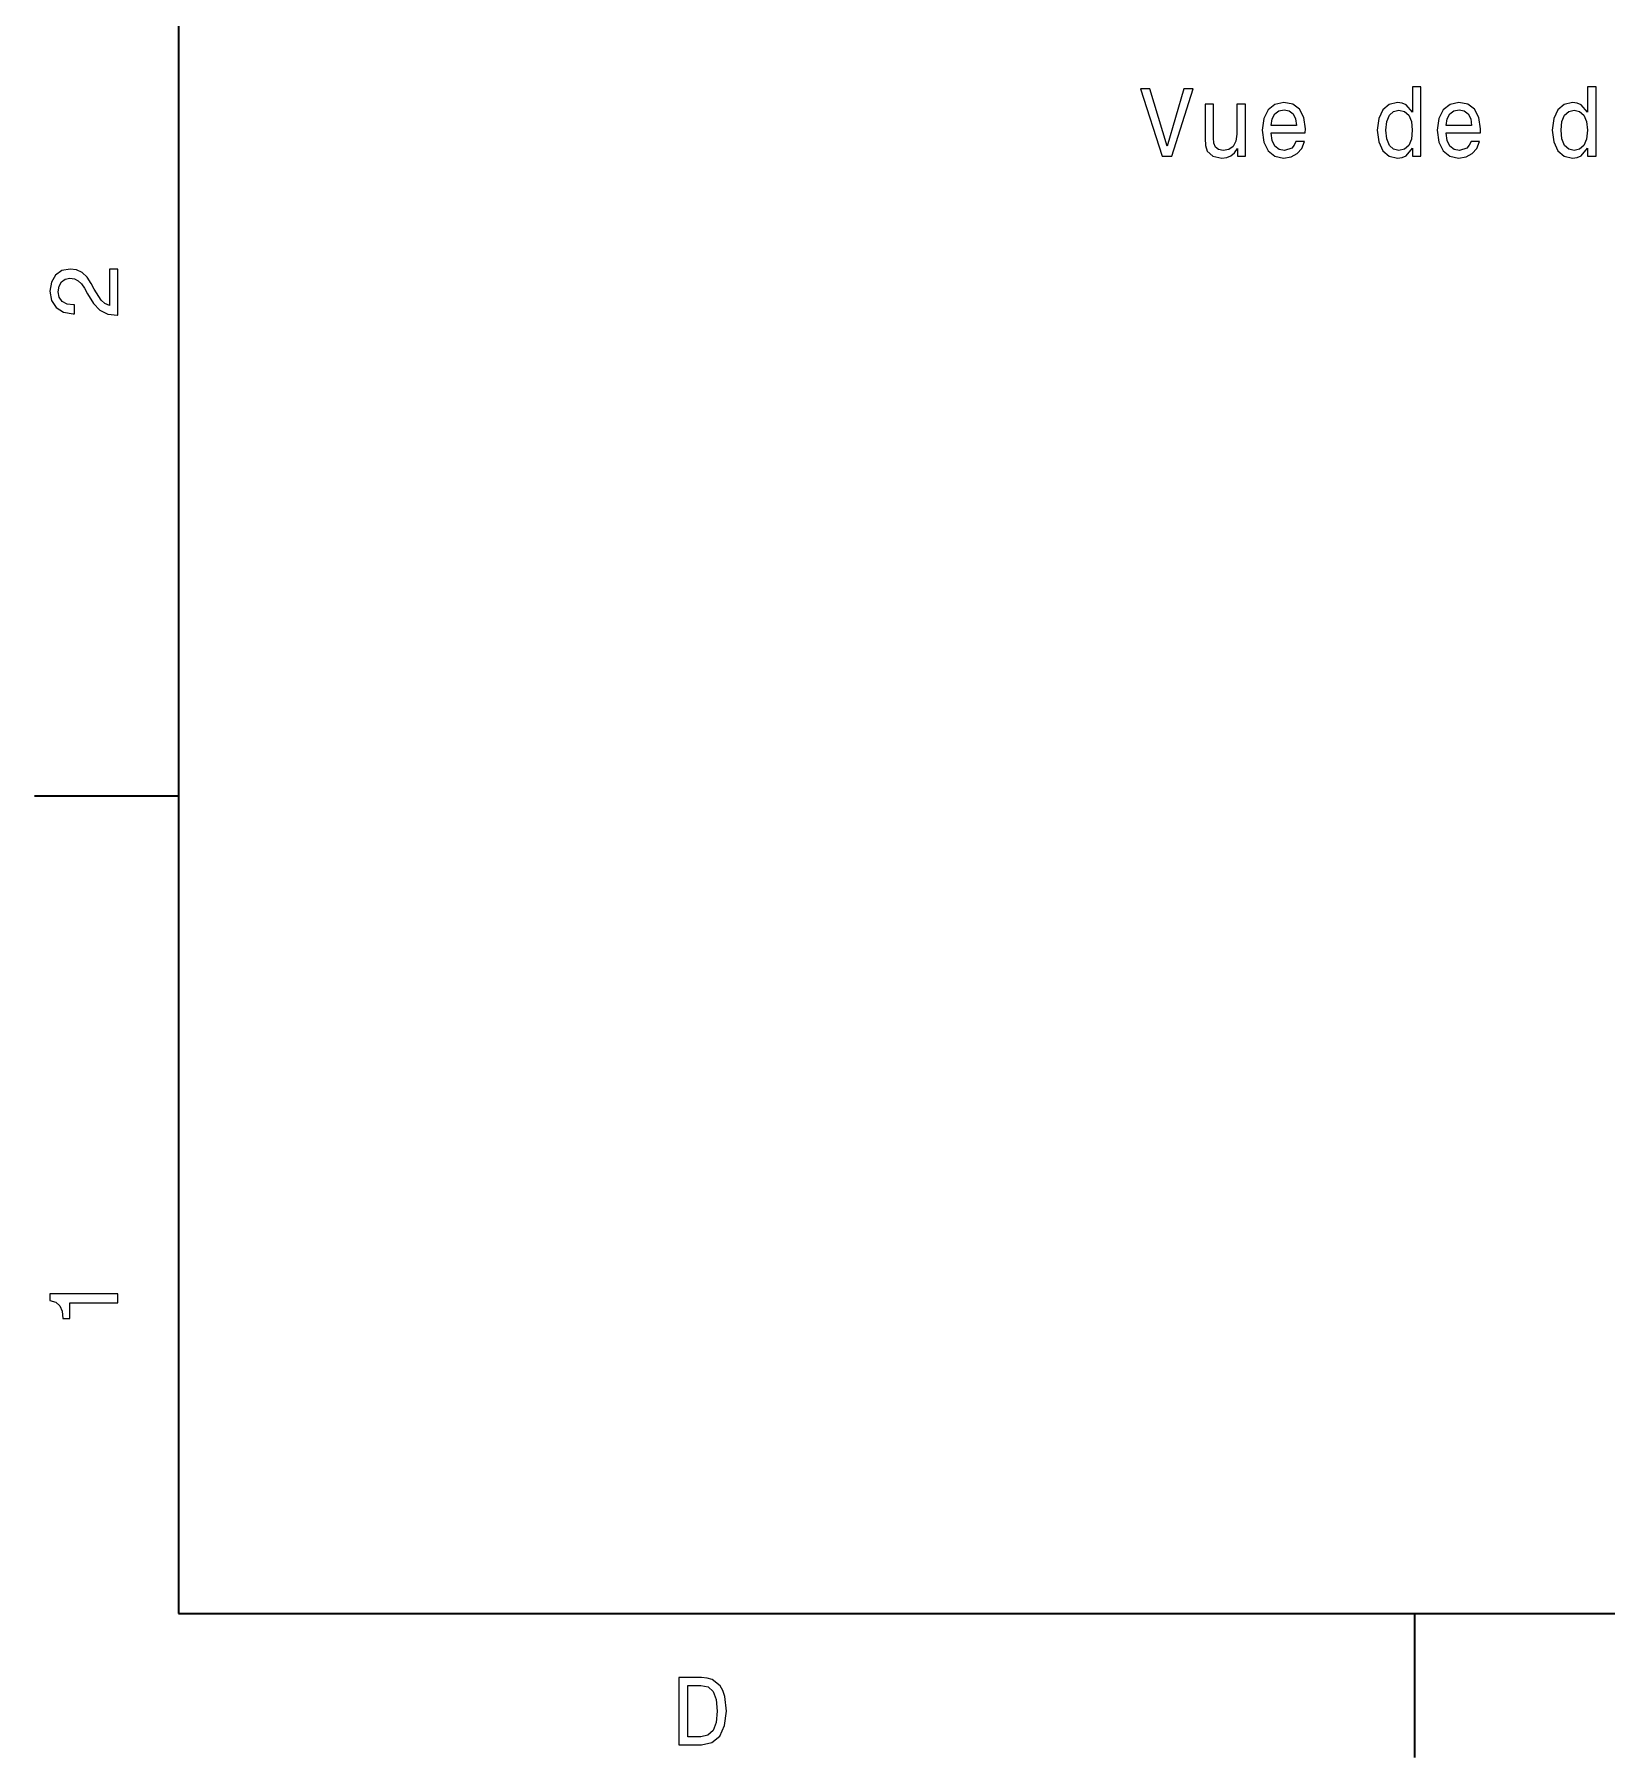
# Model space of a CAD drawing. Extents: x 0 to 297, y 0 to 210.
# Drawn here: x 2.5 to 84.3, y 2.5 to 92.1 of the extents above; entities that cross this region are included whole.
import ezdxf

# ---------------------------------------------------------------- set-up
doc = ezdxf.new("R2010")
doc.units = 0

msp = doc.modelspace()

# ---------------------------------------------------------------- linework, layer by layer
at = {"color": 7, "lineweight": 35}
for p, q in [((10, 200), (10, 10)), ((10, 10), (287, 10))]:
    msp.add_line(p, q, dxfattribs=at)
at = {"color": 7, "lineweight": 35, "ltscale": 0.1875}
for p, q in [((10, 52.5), (2.5, 52.5)), ((74.300003, 10), (74.300003, 2.5))]:
    msp.add_line(p, q, dxfattribs=at)
at = {"color": 7, "lineweight": 13}
for points in [[(62.298023, 89.291725), (61.420502, 86.31118), (60.517761, 89.291725), (60.038654, 89.291725), (61.168339, 85.786682), (61.672661, 85.786682), (62.77713, 89.291725)], [(74.184906, 86.205269), (74.184906, 85.786682), (74.628716, 85.786682), (74.628716, 89.407722), (74.189957, 89.407722), (74.189957, 88.081352), (73.852058, 88.464638), (73.645287, 88.555412), (73.408249, 88.590714), (72.979576, 88.489853), (72.646729, 88.207428), (72.429871, 87.75354), (72.354218, 87.143311), (72.429871, 86.533081), (72.646729, 86.074142), (72.979576, 85.786682), (73.408249, 85.690865), (73.645287, 85.726166), (73.857101, 85.81694)], [(83.292984, 86.205269), (83.292984, 85.786682), (83.736786, 85.786682), (83.736786, 89.407722), (83.298019, 89.407722), (83.298019, 88.081352), (82.960129, 88.464638), (82.753357, 88.555412), (82.516327, 88.590714), (82.087646, 88.489853), (81.754791, 88.207428), (81.537933, 87.75354), (81.462288, 87.143311), (81.537933, 86.533081), (81.754791, 86.074142), (82.087646, 85.786682), (82.516327, 85.690865), (82.753357, 85.726166), (82.965172, 85.81694)], [(65.500473, 88.494896), (65.056671, 88.494896), (65.056671, 86.931496), (65.006233, 86.568382), (64.859985, 86.306137), (64.633034, 86.144753), (64.335487, 86.094322), (64.098457, 86.134666), (63.947159, 86.255699), (63.861423, 86.462471), (63.841251, 86.754982), (63.841251, 88.494896), (63.397446, 88.494896), (63.397446, 86.714638), (63.412575, 86.356567), (63.508396, 86.059013), (63.800903, 85.786682), (64.269928, 85.690865), (64.522087, 85.726166), (64.738945, 85.81694), (64.925545, 85.973282), (65.076843, 86.200226), (65.076843, 85.786682), (65.500473, 85.786682)], [(66.836929, 87.012184), (68.612144, 87.012184), (68.617188, 87.218956), (68.536491, 87.798927), (68.31459, 88.232651), (67.961563, 88.494896), (67.492546, 88.590714), (67.033615, 88.489853), (66.680588, 88.207428), (66.453644, 87.748497), (66.372948, 87.143311), (66.448601, 86.522995), (66.675545, 86.069099), (67.023529, 85.786682), (67.477417, 85.690865), (67.870789, 85.756424), (68.193558, 85.927895), (68.430588, 86.200226), (68.566757, 86.563339), (68.127991, 86.563339), (68.037216, 86.36161), (67.90609, 86.210312), (67.53289, 86.089279), (67.24543, 86.144753), (67.028572, 86.321266), (66.88736, 86.608727), (66.836929, 86.997055)], [(66.836929, 87.385384), (66.892403, 87.733368), (67.028572, 87.99057), (67.235344, 88.146912), (67.507675, 88.202385), (67.774963, 88.146912), (67.981743, 87.99057), (68.107819, 87.733368), (68.153214, 87.385384)], [(73.483902, 88.192299), (73.776405, 88.121696), (73.998306, 87.925011), (74.129433, 87.597198), (74.179871, 87.143311), (74.129433, 86.68438), (73.998306, 86.356567), (73.776405, 86.154839), (73.483902, 86.089279), (73.206528, 86.154839), (72.994705, 86.356567), (72.8535, 86.689423), (72.808105, 87.143311), (72.8535, 87.592155), (72.994705, 87.919968), (73.206528, 88.121696)], [(75.944992, 87.012184), (77.720215, 87.012184), (77.725258, 87.218956), (77.644562, 87.798927), (77.422661, 88.232651), (77.069633, 88.494896), (76.600616, 88.590714), (76.141678, 88.489853), (75.788658, 88.207428), (75.561714, 87.748497), (75.481018, 87.143311), (75.556671, 86.522995), (75.783615, 86.069099), (76.131592, 85.786682), (76.585487, 85.690865), (76.978859, 85.756424), (77.30162, 85.927895), (77.538658, 86.200226), (77.67482, 86.563339), (77.236061, 86.563339), (77.145287, 86.36161), (77.01416, 86.210312), (76.640961, 86.089279), (76.3535, 86.144753), (76.136642, 86.321266), (75.99543, 86.608727), (75.944992, 86.997055)], [(75.944992, 87.385384), (76.000473, 87.733368), (76.136642, 87.99057), (76.343414, 88.146912), (76.615746, 88.202385), (76.883041, 88.146912), (77.089813, 87.99057), (77.215889, 87.733368), (77.261276, 87.385384)], [(82.591972, 88.192299), (82.884476, 88.121696), (83.106384, 87.925011), (83.237503, 87.597198), (83.287933, 87.143311), (83.237503, 86.68438), (83.106384, 86.356567), (82.884476, 86.154839), (82.591972, 86.089279), (82.31459, 86.154839), (82.102783, 86.356567), (81.961571, 86.689423), (81.916183, 87.143311), (81.961571, 87.592155), (82.102783, 87.919968), (82.31459, 88.121696)], [(6.833213, 77.519447), (6.833213, 79.925072), (6.399496, 79.925072), (6.399496, 78.023773), (6.162464, 78.129684), (5.965778, 78.311241), (5.607709, 78.871033), (5.456412, 79.168587), (5.239553, 79.501442), (4.987392, 79.738472), (4.689842, 79.874641), (4.351945, 79.925072), (3.928314, 79.839333), (3.595461, 79.602303), (3.383646, 79.239189), (3.307997, 78.770172), (3.393732, 78.286018), (3.630764, 77.91787), (4.009006, 77.680832), (4.508286, 77.600143), (4.578891, 77.600143), (4.578891, 78.059074), (4.538545, 78.059074), (4.195605, 78.104462), (3.943444, 78.240631), (3.782061, 78.457489), (3.726585, 78.744957), (3.777017, 79.03746), (3.903098, 79.254318), (4.099784, 79.395531), (4.346902, 79.445961), (4.578891, 79.41066), (4.775577, 79.314842), (4.947046, 79.153458), (5.098343, 78.931557), (5.259727, 78.634003), (5.572406, 78.139771), (5.90526, 77.791786), (6.308718, 77.585014), (6.818084, 77.519447)], [(6.833213, 26.159222), (6.833213, 26.618156), (3.307997, 26.618156), (3.307997, 26.275217), (3.615634, 26.184439), (3.822406, 26.002882), (3.943444, 25.725506), (3.98379, 25.34222), (4.341859, 25.34222), (4.341859, 26.159222)], [(37.194958, 6.666787), (36.029972, 6.666787), (36.029972, 3.166787), (37.194958, 3.166787), (37.744667, 3.277738), (38.153168, 3.615634), (38.405331, 4.165346), (38.496109, 4.916787), (38.415417, 5.683357), (38.314552, 5.985951), (38.173344, 6.228026), (37.764839, 6.555836), (37.497551, 6.636527)], [(37.159653, 6.248199), (37.542938, 6.17255), (37.805187, 5.940562), (37.961525, 5.527017), (38.011959, 4.916787), (37.956482, 4.326729), (37.800144, 3.913184), (37.532852, 3.666066), (37.159653, 3.585375), (36.498989, 3.585375), (36.498989, 6.248199)]]:
    msp.add_lwpolyline(points, close=True, dxfattribs=at)

doc.saveas('drawing.dxf')
